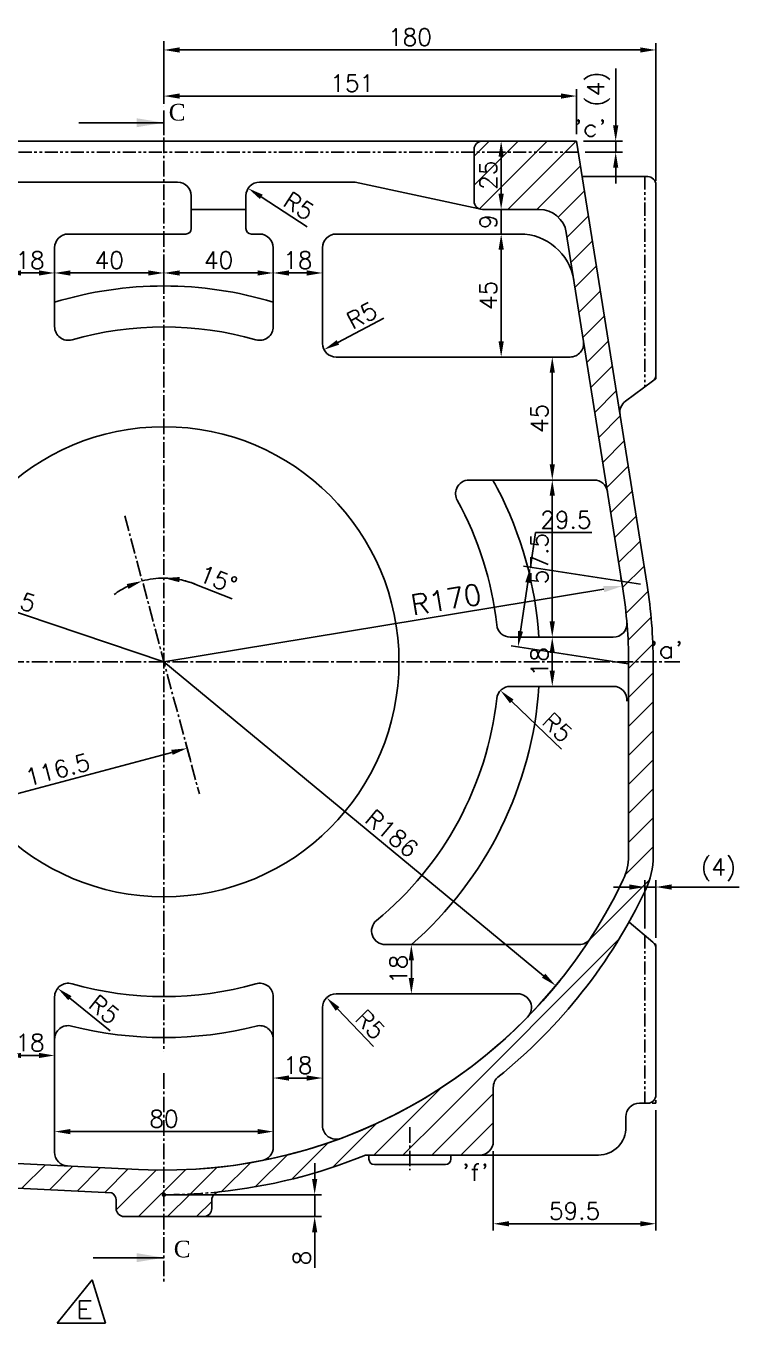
# Model space of a CAD drawing. Header units: millimetres. Extents: x -4466 to 20635, y -2270 to 9154.
# Drawn here: x 2341.3 to 2602.2, y 2054.3 to 2528.9 of the extents above; entities that cross this region are included whole.
import ezdxf

# ---------------------------------------------------------------- set-up
doc = ezdxf.new("R2010")
doc.units = ezdxf.units.MM
doc.header["$LTSCALE"] = 0.3
doc.header["$PDSIZE"] = -50
doc.linetypes.add('CENTER2', pattern=[28.575, 19.05, -3.175, 3.175, -3.175])
doc.linetypes.add('PHANTOM2', pattern=[31.75, 15.875, -3.175, 3.175, -3.175, 3.175, -3.175])
doc.layers.add('AM_5', color=3, linetype='Continuous', lineweight=25)
doc.layers.add('AM_8', color=1, linetype='Continuous', lineweight=25)
doc.layers.add('center', color=1, linetype='CENTER2')
doc.layers.add('CHAIN ...', color=8, linetype='PHANTOM2')
doc.styles.add('ROMANTIC', font='romantic.ttf')
doc.styles.add('rs', font='romans.shx')
doc.styles.get("Standard").update_dxf_attribs({"font": 'romans.shx'})
doc.dimstyles.new('ISO-25', dxfattribs={"dimscale": 2.5, "dimtxt": 2.5, "dimasz": 2.5, "dimexe": 0.7, "dimexo": 0.625, "dimtad": 1, "dimdec": 3, "dimlfac": -1, "dimzin": 9, "dimdsep": 46, "dimtxsty": 'Standard', "dimcen": 2.5, "dimclrd": 1, "dimclre": 1, "dimclrt": 7, "dimazin": 0, "dimtfac": 0.65, "dimtdec": 3, "dimtmove": 0, "dimatfit": 3, "dimfxl": 0.7, "dimtolj": 1, "dimarcsym": 0})
doc.dimstyles.new('sarab', dxfattribs={"dimscale": 3, "dimtxt": 2.5, "dimasz": 2.3, "dimexe": 1, "dimexo": 1, "dimtad": 1, "dimdec": 3, "dimdsep": 46, "dimtxsty": 'rs', "dimcen": 0, "dimclrd": 1, "dimclre": 1, "dimclrt": 7, "dimadec": 3, "dimazin": 2, "dimtfac": 1, "dimtdec": 3, "dimtmove": 0, "dimatfit": 3, "dimfxl": 1, "dimarcsym": 0})
doc.dimstyles.new('sarab$0', dxfattribs={"dimscale": 3, "dimtxt": 2.5, "dimasz": 2.3, "dimexe": 1, "dimexo": 1, "dimtad": 1, "dimdec": 3, "dimdsep": 46, "dimtxsty": 'rs', "dimcen": 0, "dimclrd": 1, "dimclre": 1, "dimclrt": 7, "dimadec": 3, "dimazin": 2, "dimtfac": 1, "dimtdec": 3, "dimtmove": 0, "dimatfit": 3, "dimfxl": 1, "dimarcsym": 0})
doc.dimstyles.new('sarab$4', dxfattribs={"dimscale": 3, "dimtxt": 2.5, "dimasz": 2.3, "dimexe": 1, "dimexo": 1, "dimtad": 1, "dimdec": 3, "dimdsep": 46, "dimtxsty": 'rs', "dimcen": 0, "dimclrd": 1, "dimclre": 1, "dimclrt": 7, "dimadec": 3, "dimazin": 2, "dimtfac": 1, "dimtdec": 3, "dimtmove": 0, "dimatfit": 2, "dimfxl": 1, "dimarcsym": 0})

# ---------------------------------------------------------------- blocks, each defined once
blk = doc.blocks.new('*D176')
at = {"color": 1, "lineweight": -2, "transparency": 16777216}
for p, q in [((2401.42, 2260.23), (2399.6, 2267.05)), ((2293.11, 2235.93), (2394.69, 2263.15)), ((2288.74, 2230.03), (2286.91, 2236.86))]:
    blk.add_line(p, q, dxfattribs=at)
at = {"color": 1, "transparency": 16777216}
for points in [[(2394.44, 2264.07), (2394.94, 2262.22), (2400.24, 2264.64)], [(2292.86, 2236.86), (2293.36, 2235), (2287.56, 2234.44)]]:
    blk.add_solid(points, dxfattribs=at)
at = {"layer": 'Defpoints', "color": 0, "transparency": 16777216}
for p in [(2400.24, 2264.64), (2402.07, 2257.81), (2289.39, 2227.62)]:
    blk.add_point(p, dxfattribs=at)
at = {"color": 7, "transparency": 16777216, "insert": (2352.87, 2256.79), "char_height": 6.25, "attachment_point": 5, "rotation": 15, "style": 'rs'}
blk.add_mtext('116.5', dxfattribs=at)
blk = doc.blocks.new('*D177')
at = {"color": 1, "lineweight": -2, "transparency": 16777216}
blk.add_line((2403.06, 2324.73), (2416.75, 2319.29), dxfattribs=at)
for start, end in [(90, 105), (68.3387, 90), (68.4356, 79.2178), (115.7822, 126.5644)]:
    blk.add_arc((2391.76, 2296.29), 30.6, start, end, dxfattribs=at)
at = {"color": 1, "transparency": 16777216}
for points in [[(2378.12, 2324.74), (2378.79, 2322.95), (2383.84, 2325.85)], [(2397.4, 2325.4), (2397.58, 2327.31), (2391.76, 2326.89)]]:
    blk.add_solid(points, dxfattribs=at)
at = {"layer": 'Defpoints', "color": 0, "transparency": 16777216}
for p in [(2391.76, 2506.78), (2377.45, 2349.72), (2386.45, 2326.43), (2391.76, 2326.78), (2404.72, 2247.95)]:
    blk.add_point(p, dxfattribs=at)
at = {"color": 7, "transparency": 16777216, "insert": (2411.63, 2326.37), "char_height": 6.25, "attachment_point": 5, "rotation": 338.3387, "style": 'rs'}
blk.add_mtext('15°', dxfattribs=at)
blk = doc.blocks.new('*D155')
at = {"color": 1, "lineweight": -2, "transparency": 16777216}
for p, q in [((2571.76, 2132.29), (2571.76, 2088.17)), ((2512.26, 2117.29), (2512.26, 2088.17)), ((2566.01, 2090.67), (2518.01, 2090.67))]:
    blk.add_line(p, q, dxfattribs=at)
at = {"color": 1, "transparency": 16777216}
for points in [[(2518.01, 2091.62), (2518.01, 2089.71), (2512.26, 2090.67)], [(2566.01, 2091.62), (2566.01, 2089.71), (2571.76, 2090.67)]]:
    blk.add_solid(points, dxfattribs=at)
at = {"layer": 'Defpoints', "color": 0, "transparency": 16777216}
for p in [(2571.76, 2134.79), (2512.26, 2119.79), (2512.26, 2090.67)]:
    blk.add_point(p, dxfattribs=at)
at = {"color": 7, "transparency": 16777216, "insert": (2542.01, 2095.35), "char_height": 6.25, "attachment_point": 5, "style": 'rs'}
blk.add_mtext('59.5', dxfattribs=at)
blk = doc.blocks.new('*D160')
at = {"color": 1, "lineweight": -2, "transparency": 16777216}
blk.add_line((2339.51, 2152.24), (2346.01, 2152.24), dxfattribs=at)
at = {"color": 1, "transparency": 16777216}
for points in [[(2339.51, 2153.2), (2339.51, 2151.29), (2333.76, 2152.24)], [(2346.01, 2153.2), (2346.01, 2151.29), (2351.76, 2152.24)]]:
    blk.add_solid(points, dxfattribs=at)
at = {"layer": 'Defpoints', "color": 0, "transparency": 16777216}
for p in [(2333.76, 2152.24), (2351.76, 2152.24), (2351.76, 2152.24)]:
    blk.add_point(p, dxfattribs=at)
at = {"color": 7, "transparency": 16777216, "insert": (2342.76, 2156.93), "char_height": 6.25, "attachment_point": 5, "style": 'rs'}
blk.add_mtext('18', dxfattribs=at)
blk = doc.blocks.new('*D182')
at = {"color": 1, "lineweight": -2, "transparency": 16777216}
for p, q in [((2431.76, 2121.21), (2431.76, 2126.89)), ((2357.51, 2124.39), (2426.01, 2124.39))]:
    blk.add_line(p, q, dxfattribs=at)
at = {"color": 1, "transparency": 16777216}
for points in [[(2357.51, 2125.35), (2357.51, 2123.43), (2351.76, 2124.39)], [(2426.01, 2125.35), (2426.01, 2123.43), (2431.76, 2124.39)]]:
    blk.add_solid(points, dxfattribs=at)
at = {"layer": 'Defpoints', "color": 0, "transparency": 16777216}
for p in [(2351.76, 2124.39), (2431.76, 2124.39), (2431.76, 2118.71)]:
    blk.add_point(p, dxfattribs=at)
at = {"color": 7, "transparency": 16777216, "insert": (2391.76, 2129.07), "char_height": 6.25, "attachment_point": 5, "style": 'rs'}
blk.add_mtext('80', dxfattribs=at)
blk = doc.blocks.new('*D161')
at = {"color": 1, "lineweight": -2, "transparency": 16777216}
for p, q in [((2449.76, 2146.72), (2449.76, 2141.49)), ((2437.51, 2143.99), (2444.01, 2143.99))]:
    blk.add_line(p, q, dxfattribs=at)
at = {"color": 1, "transparency": 16777216}
for points in [[(2437.51, 2144.94), (2437.51, 2143.03), (2431.76, 2143.99)], [(2444.01, 2144.94), (2444.01, 2143.03), (2449.76, 2143.99)]]:
    blk.add_solid(points, dxfattribs=at)
at = {"layer": 'Defpoints', "color": 0, "transparency": 16777216}
for p in [(2449.76, 2149.22), (2431.76, 2143.99), (2449.76, 2143.99)]:
    blk.add_point(p, dxfattribs=at)
at = {"color": 7, "transparency": 16777216, "insert": (2440.76, 2148.67), "char_height": 6.25, "attachment_point": 5, "style": 'rs'}
blk.add_mtext('18', dxfattribs=at)
blk = doc.blocks.new('*D162')
at = {"color": 1, "lineweight": -2, "transparency": 16777216}
blk.add_line((2482.28, 2187.04), (2482.28, 2180.54), dxfattribs=at)
at = {"color": 1, "transparency": 16777216}
for points in [[(2481.32, 2187.04), (2483.24, 2187.04), (2482.28, 2192.79)], [(2481.32, 2180.54), (2483.24, 2180.54), (2482.28, 2174.79)]]:
    blk.add_solid(points, dxfattribs=at)
at = {"layer": 'Defpoints', "color": 0, "transparency": 16777216}
for p in [(2482.28, 2192.79), (2482.28, 2174.79), (2482.28, 2174.79)]:
    blk.add_point(p, dxfattribs=at)
at = {"color": 7, "transparency": 16777216, "insert": (2477.59, 2183.79), "char_height": 6.25, "attachment_point": 5, "rotation": 90, "style": 'rs'}
blk.add_mtext('18', dxfattribs=at)
blk = doc.blocks.new('*D183')
at = {"color": 1, "lineweight": -2, "transparency": 16777216}
for p, q in [((2531.47, 2305.29), (2536.34, 2305.29)), ((2533.84, 2293.04), (2533.84, 2299.54)), ((2531.47, 2287.29), (2536.34, 2287.29))]:
    blk.add_line(p, q, dxfattribs=at)
at = {"color": 1, "transparency": 16777216}
for points in [[(2532.88, 2299.54), (2534.8, 2299.54), (2533.84, 2305.29)], [(2532.88, 2293.04), (2534.8, 2293.04), (2533.84, 2287.29)]]:
    blk.add_solid(points, dxfattribs=at)
at = {"layer": 'Defpoints', "color": 0, "transparency": 16777216}
for p in [(2528.97, 2305.29), (2533.84, 2305.29), (2528.97, 2287.29)]:
    blk.add_point(p, dxfattribs=at)
at = {"color": 7, "transparency": 16777216, "insert": (2529.16, 2296.29), "char_height": 6.25, "attachment_point": 5, "rotation": 90, "style": 'rs'}
blk.add_mtext('18', dxfattribs=at)
blk = doc.blocks.new('*D163')
at = {"color": 1, "lineweight": -2, "transparency": 16777216}
blk.add_line((2533.84, 2311.04), (2533.84, 2357.04), dxfattribs=at)
at = {"color": 1, "transparency": 16777216}
for points in [[(2532.88, 2357.04), (2534.8, 2357.04), (2533.84, 2362.79)], [(2532.88, 2311.04), (2534.8, 2311.04), (2533.84, 2305.29)]]:
    blk.add_solid(points, dxfattribs=at)
at = {"layer": 'Defpoints', "color": 0, "transparency": 16777216}
for p in [(2533.84, 2362.79), (2533.84, 2362.79), (2533.84, 2305.29)]:
    blk.add_point(p, dxfattribs=at)
at = {"color": 7, "transparency": 16777216, "insert": (2529.16, 2334.04), "char_height": 6.25, "attachment_point": 5, "rotation": 90, "style": 'rs'}
blk.add_mtext('57.5', dxfattribs=at)
blk = doc.blocks.new('*D164')
at = {"color": 1, "lineweight": -2, "transparency": 16777216}
blk.add_line((2533.84, 2368.54), (2533.84, 2402.04), dxfattribs=at)
at = {"color": 1, "transparency": 16777216}
for points in [[(2532.88, 2402.04), (2534.8, 2402.04), (2533.84, 2407.79)], [(2532.88, 2368.54), (2534.8, 2368.54), (2533.84, 2362.79)]]:
    blk.add_solid(points, dxfattribs=at)
at = {"layer": 'Defpoints', "color": 0, "transparency": 16777216}
for p in [(2533.84, 2407.79), (2533.84, 2407.79), (2533.84, 2362.79)]:
    blk.add_point(p, dxfattribs=at)
at = {"color": 7, "transparency": 16777216, "insert": (2529.16, 2385.29), "char_height": 6.25, "attachment_point": 5, "rotation": 90, "style": 'rs'}
blk.add_mtext('45', dxfattribs=at)
blk = doc.blocks.new('*D165')
at = {"color": 1, "lineweight": -2, "transparency": 16777216}
for p, q in [((2517.58, 2452.79), (2512.64, 2452.79)), ((2515.14, 2447.04), (2515.14, 2413.54))]:
    blk.add_line(p, q, dxfattribs=at)
at = {"color": 1, "transparency": 16777216}
for points in [[(2514.18, 2447.04), (2516.1, 2447.04), (2515.14, 2452.79)], [(2514.18, 2413.54), (2516.1, 2413.54), (2515.14, 2407.79)]]:
    blk.add_solid(points, dxfattribs=at)
at = {"layer": 'Defpoints', "color": 0, "transparency": 16777216}
for p in [(2520.08, 2452.79), (2515.14, 2407.79), (2515.14, 2407.79)]:
    blk.add_point(p, dxfattribs=at)
at = {"color": 7, "transparency": 16777216, "insert": (2510.45, 2430.29), "char_height": 6.25, "attachment_point": 5, "rotation": 90, "style": 'rs'}
blk.add_mtext('45', dxfattribs=at)
blk = doc.blocks.new('*D184')
at = {"color": 1, "lineweight": -2, "transparency": 16777216}
for p, q in [((2515.14, 2467.54), (2515.14, 2473.29)), ((2510.76, 2461.79), (2517.64, 2461.79)), ((2515.14, 2452.79), (2515.14, 2461.79)), ((2515.14, 2447.04), (2515.14, 2441.29))]:
    blk.add_line(p, q, dxfattribs=at)
at = {"color": 1, "transparency": 16777216}
for points in [[(2514.18, 2467.54), (2516.1, 2467.54), (2515.14, 2461.79)], [(2514.18, 2447.04), (2516.1, 2447.04), (2515.14, 2452.79)]]:
    blk.add_solid(points, dxfattribs=at)
at = {"layer": 'Defpoints', "color": 0, "transparency": 16777216}
for p in [(2508.26, 2461.79), (2515.14, 2461.79), (2515.14, 2452.79)]:
    blk.add_point(p, dxfattribs=at)
at = {"color": 7, "transparency": 16777216, "insert": (2510.45, 2457.29), "char_height": 6.25, "attachment_point": 5, "rotation": 90, "style": 'rs'}
blk.add_mtext('9', dxfattribs=at)
blk = doc.blocks.new('*D185')
at = {"color": 1, "lineweight": -2, "transparency": 16777216}
for p, q in [((2510.76, 2486.79), (2517.64, 2486.79)), ((2515.14, 2467.54), (2515.14, 2481.04)), ((2512.32, 2461.79), (2517.64, 2461.79))]:
    blk.add_line(p, q, dxfattribs=at)
at = {"color": 1, "transparency": 16777216}
for points in [[(2514.18, 2481.04), (2516.1, 2481.04), (2515.14, 2486.79)], [(2514.18, 2467.54), (2516.1, 2467.54), (2515.14, 2461.79)]]:
    blk.add_solid(points, dxfattribs=at)
at = {"layer": 'Defpoints', "color": 0, "transparency": 16777216}
for p in [(2508.26, 2486.79), (2515.14, 2486.79), (2509.82, 2461.79)]:
    blk.add_point(p, dxfattribs=at)
at = {"color": 7, "transparency": 16777216, "insert": (2510.45, 2474.29), "char_height": 6.25, "attachment_point": 5, "rotation": 90, "style": 'rs'}
blk.add_mtext('25', dxfattribs=at)
blk = doc.blocks.new('*D186')
at = {"color": 1, "lineweight": -2, "transparency": 16777216}
for p, q in [((2557.05, 2492.54), (2557.05, 2513.32)), ((2545.26, 2486.79), (2559.55, 2486.79)), ((2545.9, 2482.79), (2559.55, 2482.79)), ((2557.05, 2482.79), (2557.05, 2486.79)), ((2557.05, 2477.04), (2557.05, 2471.29))]:
    blk.add_line(p, q, dxfattribs=at)
at = {"color": 1, "transparency": 16777216}
for points in [[(2556.09, 2492.54), (2558, 2492.54), (2557.05, 2486.79)], [(2556.09, 2477.04), (2558, 2477.04), (2557.05, 2482.79)]]:
    blk.add_solid(points, dxfattribs=at)
at = {"layer": 'Defpoints', "color": 0, "transparency": 16777216}
for p in [(2542.76, 2486.79), (2543.4, 2482.79), (2557.05, 2482.79)]:
    blk.add_point(p, dxfattribs=at)
at = {"color": 7, "transparency": 16777216, "insert": (2550.72, 2505.81), "char_height": 6.25, "attachment_point": 5, "rotation": 90, "style": 'rs'}
blk.add_mtext('(4)', dxfattribs=at)
blk = doc.blocks.new('*D187')
at = {"color": 1, "lineweight": -2, "transparency": 16777216}
for p, q in [((2431.76, 2421.39), (2431.76, 2441.04)), ((2449.76, 2415.29), (2449.76, 2441.04)), ((2444.01, 2438.54), (2437.51, 2438.54))]:
    blk.add_line(p, q, dxfattribs=at)
at = {"color": 1, "transparency": 16777216}
for points in [[(2437.51, 2439.49), (2437.51, 2437.58), (2431.76, 2438.54)], [(2444.01, 2439.49), (2444.01, 2437.58), (2449.76, 2438.54)]]:
    blk.add_solid(points, dxfattribs=at)
at = {"layer": 'Defpoints', "color": 0, "transparency": 16777216}
for p in [(2431.76, 2438.54), (2431.76, 2418.89), (2449.76, 2412.79)]:
    blk.add_point(p, dxfattribs=at)
at = {"color": 7, "transparency": 16777216, "insert": (2440.76, 2443.22), "char_height": 6.25, "attachment_point": 5, "style": 'rs'}
blk.add_mtext('18', dxfattribs=at)
blk = doc.blocks.new('*D188')
at = {"color": 1, "lineweight": -2, "transparency": 16777216}
for p, q in [((2333.76, 2430.29), (2333.76, 2441.04)), ((2351.76, 2431.91), (2351.76, 2441.04)), ((2346.01, 2438.54), (2339.51, 2438.54))]:
    blk.add_line(p, q, dxfattribs=at)
at = {"color": 1, "transparency": 16777216}
for points in [[(2339.51, 2439.49), (2339.51, 2437.58), (2333.76, 2438.54)], [(2346.01, 2439.49), (2346.01, 2437.58), (2351.76, 2438.54)]]:
    blk.add_solid(points, dxfattribs=at)
at = {"layer": 'Defpoints', "color": 0, "transparency": 16777216}
for p in [(2333.76, 2438.54), (2333.76, 2427.79), (2351.76, 2429.41)]:
    blk.add_point(p, dxfattribs=at)
at = {"color": 7, "transparency": 16777216, "insert": (2342.76, 2443.22), "char_height": 6.25, "attachment_point": 5, "style": 'rs'}
blk.add_mtext('18', dxfattribs=at)
blk = doc.blocks.new('*D189')
at = {"color": 1, "lineweight": -2, "transparency": 16777216}
for p, q in [((2391.76, 2436.29), (2391.76, 2441.04)), ((2431.76, 2430.35), (2431.76, 2441.04)), ((2397.51, 2438.54), (2426.01, 2438.54))]:
    blk.add_line(p, q, dxfattribs=at)
at = {"color": 1, "transparency": 16777216}
for points in [[(2397.51, 2439.49), (2397.51, 2437.58), (2391.76, 2438.54)], [(2426.01, 2439.49), (2426.01, 2437.58), (2431.76, 2438.54)]]:
    blk.add_solid(points, dxfattribs=at)
at = {"layer": 'Defpoints', "color": 0, "transparency": 16777216}
for p in [(2431.76, 2438.54), (2391.76, 2433.79), (2431.76, 2427.85)]:
    blk.add_point(p, dxfattribs=at)
at = {"color": 7, "transparency": 16777216, "insert": (2411.76, 2443.22), "char_height": 6.25, "attachment_point": 5, "style": 'rs'}
blk.add_mtext('40', dxfattribs=at)
blk = doc.blocks.new('*D190')
at = {"color": 1, "lineweight": -2, "transparency": 16777216}
for p, q in [((2351.76, 2430.35), (2351.76, 2441.04)), ((2391.76, 2436.29), (2391.76, 2441.04)), ((2386.01, 2438.54), (2357.51, 2438.54))]:
    blk.add_line(p, q, dxfattribs=at)
at = {"color": 1, "transparency": 16777216}
for points in [[(2357.51, 2439.49), (2357.51, 2437.58), (2351.76, 2438.54)], [(2386.01, 2439.49), (2386.01, 2437.58), (2391.76, 2438.54)]]:
    blk.add_solid(points, dxfattribs=at)
at = {"layer": 'Defpoints', "color": 0, "transparency": 16777216}
for p in [(2351.76, 2438.54), (2391.76, 2433.79), (2351.76, 2427.85)]:
    blk.add_point(p, dxfattribs=at)
at = {"color": 7, "transparency": 16777216, "insert": (2371.76, 2443.22), "char_height": 6.25, "attachment_point": 5, "style": 'rs'}
blk.add_mtext('40', dxfattribs=at)
blk = doc.blocks.new('*D169')
at = {"color": 1, "lineweight": -2, "transparency": 16777216}
for p, q in [((2391.76, 2518.25), (2391.76, 2500.76)), ((2537.01, 2503.26), (2397.51, 2503.26)), ((2542.76, 2489.29), (2542.76, 2505.76))]:
    blk.add_line(p, q, dxfattribs=at)
at = {"color": 1, "transparency": 16777216}
for points in [[(2397.51, 2504.22), (2397.51, 2502.31), (2391.76, 2503.26)], [(2537.01, 2504.22), (2537.01, 2502.31), (2542.76, 2503.26)]]:
    blk.add_solid(points, dxfattribs=at)
at = {"layer": 'Defpoints', "color": 0, "transparency": 16777216}
for p in [(2391.76, 2520.75), (2391.76, 2503.26), (2542.76, 2486.79)]:
    blk.add_point(p, dxfattribs=at)
at = {"color": 7, "transparency": 16777216, "insert": (2460.65, 2507.95), "char_height": 6.25, "attachment_point": 5, "style": 'rs'}
blk.add_mtext('151', dxfattribs=at)
blk = doc.blocks.new('*D170')
at = {"color": 1, "lineweight": -2, "transparency": 16777216}
for p, q in [((2566.01, 2520.13), (2397.51, 2520.13)), ((2571.76, 2472.29), (2571.76, 2522.63)), ((2391.76, 2518.25), (2391.76, 2517.63))]:
    blk.add_line(p, q, dxfattribs=at)
at = {"color": 1, "transparency": 16777216}
for points in [[(2397.51, 2521.09), (2397.51, 2519.17), (2391.76, 2520.13)], [(2566.01, 2521.09), (2566.01, 2519.17), (2571.76, 2520.13)]]:
    blk.add_solid(points, dxfattribs=at)
at = {"layer": 'Defpoints', "color": 0, "transparency": 16777216}
for p in [(2391.76, 2520.75), (2391.76, 2520.13), (2571.76, 2469.79)]:
    blk.add_point(p, dxfattribs=at)
at = {"color": 7, "transparency": 16777216, "insert": (2481.76, 2524.82), "char_height": 6.25, "attachment_point": 5, "style": 'rs'}
blk.add_mtext('180', dxfattribs=at)
blk = doc.blocks.new('*D197')
at = {"color": 1, "lineweight": -2, "transparency": 16777216}
blk.add_line((2391.76, 2296.29), (2281.12, 2333.55), dxfattribs=at)
at = {"color": 1, "transparency": 16777216}
blk.add_solid([(2281.42, 2334.46), (2280.81, 2332.64), (2275.67, 2335.38)], dxfattribs=at)
at = {"layer": 'Defpoints', "color": 0, "transparency": 16777216}
for p in [(2275.67, 2335.38), (2391.76, 2296.29)]:
    blk.add_point(p, dxfattribs=at)
at = {"color": 7, "transparency": 16777216, "insert": (2330.5, 2321.87), "char_height": 6.25, "attachment_point": 5, "rotation": 341.3908, "style": 'rs'}
blk.add_mtext('R122.5', dxfattribs=at)
blk = doc.blocks.new('*D203')
at = {"color": 1, "lineweight": -2, "transparency": 16777216}
for p, q in [((2567.76, 2198.66), (2567.76, 2216.37)), ((2571.76, 2195.29), (2571.76, 2216.37)), ((2562.01, 2213.87), (2556.26, 2213.87)), ((2567.76, 2213.87), (2571.76, 2213.87)), ((2577.51, 2213.87), (2602.18, 2213.87))]:
    blk.add_line(p, q, dxfattribs=at)
at = {"color": 1, "transparency": 16777216}
for points in [[(2562.01, 2214.83), (2562.01, 2212.91), (2567.76, 2213.87)], [(2577.51, 2214.83), (2577.51, 2212.91), (2571.76, 2213.87)]]:
    blk.add_solid(points, dxfattribs=at)
at = {"layer": 'Defpoints', "color": 0, "transparency": 16777216}
for p in [(2567.76, 2213.87), (2567.76, 2196.16), (2571.76, 2192.79)]:
    blk.add_point(p, dxfattribs=at)
at = {"color": 7, "transparency": 16777216, "insert": (2594.67, 2220.19), "char_height": 6.25, "attachment_point": 5, "style": 'rs'}
blk.add_mtext('(4)', dxfattribs=at)
blk = doc.blocks.new('*D210')
at = {"color": 1, "lineweight": -2, "transparency": 16777216}
blk.add_line((2444.12, 2455.48), (2427.39, 2466.38), dxfattribs=at)
at = {"color": 1, "transparency": 16777216}
blk.add_solid([(2427.91, 2467.19), (2426.87, 2465.58), (2422.57, 2469.52)], dxfattribs=at)
at = {"layer": 'Defpoints', "color": 0, "transparency": 16777216}
for p in [(2422.57, 2469.52), (2426.76, 2466.79)]:
    blk.add_point(p, dxfattribs=at)
at = {"color": 7, "transparency": 16777216, "insert": (2441.13, 2463.02), "char_height": 6.25, "attachment_point": 5, "rotation": 326.9167, "style": 'rs'}
blk.add_mtext('R5', dxfattribs=at)
blk = doc.blocks.new('*D211')
at = {"color": 1, "lineweight": -2, "transparency": 16777216}
blk.add_line((2472.25, 2421.95), (2455.43, 2413.14), dxfattribs=at)
at = {"color": 1, "transparency": 16777216}
blk.add_solid([(2454.98, 2413.99), (2455.87, 2412.29), (2450.33, 2410.47)], dxfattribs=at)
at = {"layer": 'Defpoints', "color": 0, "transparency": 16777216}
for p in [(2454.76, 2412.79), (2450.33, 2410.47)]:
    blk.add_point(p, dxfattribs=at)
at = {"color": 7, "transparency": 16777216, "insert": (2464.21, 2423.03), "char_height": 6.25, "attachment_point": 5, "rotation": 27.6311, "style": 'rs'}
blk.add_mtext('R5', dxfattribs=at)
blk = doc.blocks.new('*D212')
at = {"color": 1, "lineweight": -2, "transparency": 16777216}
blk.add_line((2537.24, 2264.31), (2519.03, 2281.77), dxfattribs=at)
at = {"color": 1, "transparency": 16777216}
blk.add_solid([(2519.69, 2282.46), (2518.37, 2281.08), (2514.88, 2285.75)], dxfattribs=at)
at = {"layer": 'Defpoints', "color": 0, "transparency": 16777216}
for p in [(2514.88, 2285.75), (2518.49, 2282.29)]:
    blk.add_point(p, dxfattribs=at)
at = {"color": 7, "transparency": 16777216, "insert": (2535.71, 2272.27), "char_height": 6.25, "attachment_point": 5, "rotation": 316.1912, "style": 'rs'}
blk.add_mtext('R5', dxfattribs=at)
blk = doc.blocks.new('*D213')
at = {"color": 1, "lineweight": -2, "transparency": 16777216}
blk.add_line((2468.45, 2155.56), (2455.28, 2169.25), dxfattribs=at)
at = {"color": 1, "transparency": 16777216}
blk.add_solid([(2455.97, 2169.92), (2454.59, 2168.59), (2451.3, 2173.4)], dxfattribs=at)
at = {"layer": 'Defpoints', "color": 0, "transparency": 16777216}
for p in [(2451.3, 2173.4), (2454.76, 2169.79)]:
    blk.add_point(p, dxfattribs=at)
at = {"color": 7, "transparency": 16777216, "insert": (2467.23, 2163.58), "char_height": 6.25, "attachment_point": 5, "rotation": 313.8755, "style": 'rs'}
blk.add_mtext('R5', dxfattribs=at)
blk = doc.blocks.new('*D214')
at = {"color": 1, "lineweight": -2, "transparency": 16777216}
blk.add_line((2372.08, 2161.23), (2357.34, 2173.22), dxfattribs=at)
at = {"color": 1, "transparency": 16777216}
blk.add_solid([(2357.95, 2173.96), (2356.74, 2172.47), (2352.88, 2176.84)], dxfattribs=at)
at = {"layer": 'Defpoints', "color": 0, "transparency": 16777216}
for p in [(2352.88, 2176.84), (2356.76, 2173.69)]:
    blk.add_point(p, dxfattribs=at)
at = {"color": 7, "transparency": 16777216, "insert": (2369.9, 2169.05), "char_height": 6.25, "attachment_point": 5, "rotation": 320.8833, "style": 'rs'}
blk.add_mtext('R5', dxfattribs=at)
blk = doc.blocks.new('*D221')
at = {"color": 1, "lineweight": -2, "transparency": 16777216}
for p, q in [((2525.82, 2330.93), (2527.76, 2343.53)), ((2527.76, 2343.53), (2548.37, 2343.53)), ((2566.08, 2324.74), (2523.35, 2331.31)), ((2522.21, 2307.46), (2524.94, 2325.25)), ((2561.59, 2295.58), (2518.86, 2302.15))]:
    blk.add_line(p, q, dxfattribs=at)
at = {"color": 1, "transparency": 16777216}
for points in [[(2524, 2325.39), (2525.89, 2325.1), (2525.82, 2330.93)], [(2521.26, 2307.6), (2523.15, 2307.31), (2521.33, 2301.77)]]:
    blk.add_solid(points, dxfattribs=at)
at = {"layer": 'Defpoints', "color": 0, "transparency": 16777216}
for p in [(2568.55, 2324.36), (2521.33, 2301.77), (2564.06, 2295.2)]:
    blk.add_point(p, dxfattribs=at)
at = {"color": 7, "transparency": 16777216, "insert": (2538.84, 2348.22), "char_height": 6.25, "attachment_point": 5, "style": 'rs'}
blk.add_mtext('29.5', dxfattribs=at)
blk = doc.blocks.new('_DatumFilled')
at = {"color": 0, "linetype": 'ByBlock'}
blk.add_solid([(0, 0.577), (-1, 0), (0, -0.577)], dxfattribs=at)
blk = doc.blocks.new('*D224')
at = {"layer": 'AM_5', "color": 1, "lineweight": -2, "transparency": 16777216}
blk.add_line((2391.76, 2296.29), (2552.68, 2322.86), dxfattribs=at)
blk.add_arc((2391.76, 2296.29), 170, 9.0203, 10.387, dxfattribs=at)
at = {"layer": 'AM_5', "color": 1, "transparency": 16777216}
blk.add_solid([(2552.5, 2324), (2552.87, 2321.73), (2559.49, 2323.99)], dxfattribs=at)
at = {"layer": 'Defpoints', "color": 0, "transparency": 16777216}
for p in [(2559.49, 2323.99), (2391.76, 2296.29)]:
    blk.add_point(p, dxfattribs=at)
at = {"layer": 'AM_5', "color": 7, "transparency": 16777216, "insert": (2494.98, 2319.04), "char_height": 7.5, "attachment_point": 5, "rotation": 9.3759, "style": 'rs'}
blk.add_mtext('R170', dxfattribs=at)
blk = doc.blocks.new('*D173')
at = {"color": 1, "lineweight": -2, "transparency": 16777216}
for p, q in [((2446.91, 2107.04), (2446.91, 2112.79)), ((2394.26, 2101.29), (2449.41, 2101.29)), ((2446.91, 2101.29), (2446.91, 2093.29)), ((2379.76, 2093.29), (2449.41, 2093.29)), ((2446.91, 2087.54), (2446.91, 2074.5))]:
    blk.add_line(p, q, dxfattribs=at)
at = {"color": 1, "transparency": 16777216}
for points in [[(2445.95, 2107.04), (2447.87, 2107.04), (2446.91, 2101.29)], [(2445.95, 2087.54), (2447.87, 2087.54), (2446.91, 2093.29)]]:
    blk.add_solid(points, dxfattribs=at)
at = {"layer": 'Defpoints', "color": 0, "transparency": 16777216}
for p in [(2391.76, 2101.29), (2377.26, 2093.29), (2446.91, 2093.29)]:
    blk.add_point(p, dxfattribs=at)
at = {"color": 7, "transparency": 16777216, "insert": (2442.22, 2078.15), "char_height": 6.25, "attachment_point": 5, "rotation": 90, "style": 'rs'}
blk.add_mtext('8', dxfattribs=at)
blk = doc.blocks.new('*D175')
at = {"color": 1, "lineweight": -2, "transparency": 16777216}
blk.add_line((2391.76, 2296.29), (2530.68, 2181.44), dxfattribs=at)
blk.add_arc((2391.76, 2296.29), 186, 273.6285, 321.1869, dxfattribs=at)
at = {"color": 1, "transparency": 16777216}
blk.add_solid([(2531.29, 2182.18), (2530.07, 2180.7), (2535.11, 2177.77)], dxfattribs=at)
at = {"layer": 'Defpoints', "color": 0, "transparency": 16777216}
for p in [(2391.76, 2296.29), (2535.11, 2177.77)]:
    blk.add_point(p, dxfattribs=at)
at = {"color": 7, "transparency": 16777216, "insert": (2475.16, 2233.42), "char_height": 6.25, "attachment_point": 5, "rotation": 320.4168, "style": 'rs'}
blk.add_mtext('R186', dxfattribs=at)

msp = doc.modelspace()

# ---------------------------------------------------------------- hatches: boundary and pattern name
at = {"layer": 'AM_8'}
h = msp.add_hatch(dxfattribs=at)
h.set_pattern_fill('_U', color=256, scale=7.5, angle=45, style=0, pattern_type=0)
h.set_pattern_definition([(45, (-5357.506, 2393.116), (-5.303301, 5.303301), [])])
h.paths.add_polyline_path([(2514.09203, 2144.43667, 0.224745976), (2512.26122, 2140.56935), (2512.26122, 2120.79244, -0.414213562), (2507.26122, 2115.79244), (2481.76123, 2115.79244), (2481.76123, 2123.304, 0.04964092)], flags=17)
h.paths.add_polyline_path([(2481.76123, 2123.304), (2481.76123, 2115.79244), (2465.54978, 2115.79244, 0.02291862)], flags=17)
h.paths.add_polyline_path([(2391.76122, 2101.29244, 0.02572973), (2411.7906, 2102.32382, 0.36879275), (2409.26122, 2099.36097), (2409.26122, 2096.29244, -0.414213562), (2406.26122, 2093.29244), (2391.76122, 2093.29244)])
h.paths.add_polyline_path([(2374.26122, 2099.36745, 0.274503165), (2372.69734, 2102.00138), (2382.03702, 2101.53505, 0.012472743), (2391.76122, 2101.29244), (2391.76122, 2093.29244), (2377.26122, 2093.29244, -0.414213562), (2374.26122, 2096.29244)])
h.paths.add_polyline_path([(2508.26122, 2486.79244), (2542.76123, 2486.79244), (2543.39622, 2482.79244), (2505.26122, 2482.79244), (2505.26122, 2483.79244, -0.414213562)])
h.paths.add_polyline_path([(2559.83352, 2216.61995, 0.111119581), (2561.76123, 2225.18688), (2561.76123, 2296.29244), (2570.76122, 2296.29244), (2570.76122, 2225.18688, -0.111119589), (2567.96604, 2212.76482, -0.28975725), (2391.76122, 2101.29244), (2391.76122, 2110.29244, 0.289757259)])
h.paths.add_polyline_path([(2559.65881, 2322.9458), (2538.95581, 2453.36029, 0.368818829), (2529.07948, 2461.79244), (2508.26122, 2461.79244), (2507.02794, 2462.05767, -0.294915169), (2505.26122, 2464.79244), (2505.26122, 2482.79244), (2543.39622, 2482.79244), (2568.54751, 2324.35686, -0.039378838), (2570.76123, 2296.29244), (2561.76123, 2296.29244, 0.039378838)])
h.paths.add_polyline_path([(1977.76122, 2486.79244), (2009.76122, 2486.79244, -0.414213562), (2012.76122, 2483.79244), (2012.76122, 2482.79244), (1977.51378, 2482.79244)])
h.paths.add_polyline_path([(1962.76122, 2230.73623), (1962.76122, 2240.54244, -0.015446733), (1962.99399, 2248.07505), (1963.08476, 2249.54244), (1971.76122, 2249.54244), (1971.76122, 2191.94376, -0.08215488)])
h.paths.add_polyline_path([(1965.97675, 2296.29244), (1974.99396, 2296.29244), (1973.32429, 2269.30171, 0.019799544), (1971.76122, 2251.23994), (1971.76122, 2249.54244), (1963.08476, 2249.54244)])
h.paths.add_polyline_path([(1977.51378, 2482.79244), (2012.76122, 2482.79244), (2012.76122, 2464.79244, -0.414213562), (2009.76122, 2461.79244), (1989.93216, 2461.79244, 0.396231641), (1984.9417, 2457.10116), (1974.99396, 2296.29244), (1965.97675, 2296.29244)])
h.paths.add_polyline_path([(2084.51123, 2125.40168), (2208.51123, 2119.21038), (2208.51123, 2110.19917), (2084.51123, 2116.39046)])
h.paths.add_polyline_path([(2032.94427, 2127.97641), (2084.51123, 2125.40168), (2084.51123, 2116.39046), (2078.42737, 2116.69423, -0.096929878)])
h.paths.add_polyline_path([(1986.51453, 2121.28342, -0.399675938), (1962.76122, 2146.25232), (1962.76122, 2230.73623, 0.08215488), (1971.76122, 2191.94376), (1971.76122, 2146.25232, 0.399675938), (1986.96334, 2130.27222), (2032.94427, 2127.97641, 0.096929878), (2078.42737, 2116.69423)])
edge = h.paths.add_edge_path()
edge.add_line((2208.51123, 2110.19917), (2382.03702, 2101.53505))
edge.add_arc((2391.76123, 2296.29244), 195, 267.1416054, 269.9999993)
edge.add_line((2391.76122, 2101.29244), (2391.76122, 2110.29244))
edge.add_arc((2391.76123, 2296.29244), 186, 267.1416054, 269.9999993, ccw=False)
edge.add_line((2382.48583, 2110.52386), (2208.51123, 2119.21038))
edge.add_line((2208.51123, 2119.21038), (2208.51123, 2110.19917))
h.paths.add_polyline_path([(2515.13672, 2467.67042), (2515.13672, 2480.91447), (2524.51172, 2480.91447), (2524.51172, 2467.67042)], flags=24)

# ---------------------------------------------------------------- linework, layer by layer
at = {"color": 60}
msp.add_line((2391.76122, 2488.99674), (2391.76122, 2498.01364), dxfattribs=at)
for p, q in [((2542.76122, 2486.79244), (1977.76122, 2486.79244)), ((2505.26122, 2483.79244), (2505.26122, 2464.79244)), ((2542.76123, 2486.79244), (2568.54751, 2324.35686)), ((2568.76122, 2473.79244), (2544.82495, 2473.79244)), ((2396.76122, 2471.79244), (2326.76122, 2471.79244)), ((2461.76122, 2471.79244), (2426.76122, 2471.79244)), ((2508.26122, 2461.79244), (2461.76122, 2471.79244)), ((2571.76122, 2470.79244), (2571.76122, 2401.3108)), ((2401.76122, 2466.79244), (2401.76122, 2454.79244)), ((2421.76122, 2466.79244), (2421.76122, 2454.79244)), ((2421.76122, 2461.79244), (2401.76122, 2461.79244)), ((2508.26122, 2461.79244), (2529.07948, 2461.79244)), ((2399.76122, 2452.79244), (2356.76122, 2452.79244)), ((2426.76122, 2452.79244), (2423.76122, 2452.79244)), ((2521.97047, 2452.79244), (2454.76122, 2452.79244)), ((2538.95581, 2453.36029), (2559.65881, 2322.9458)), ((2351.76122, 2447.79244), (2351.76122, 2418.89444)), ((2431.76122, 2447.79244), (2431.76122, 2418.89444)), ((2449.76122, 2447.79244), (2449.76122, 2412.79244)), ((2486.86249, 2407.79244), (2454.76122, 2407.79244)), ((2540.33325, 2407.79244), (2486.86249, 2407.79244)), ((2570.53769, 2398.89334), (2560.61409, 2391.60101)), ((2571.76122, 2399.79244), (2571.18618, 2399.36987)), ((2571.76122, 2400.373), (2571.76122, 2399.79244)), ((2549.06438, 2362.79244), (2503.44829, 2362.79244)), ((2556.16622, 2305.29244), (2518.49027, 2305.29244)), ((2561.76123, 2296.29244), (2561.76123, 2225.18688)), ((2570.76122, 2296.32138), (2570.76122, 2225.18688)), ((2556.16622, 2287.29244), (2518.49027, 2287.29244)), ((2570.69487, 2193.69141), (2561.93451, 2201.07661)), ((2543.61231, 2192.79244), (2472.718, 2192.79244)), ((2571.76122, 2192.79244), (2571.36414, 2193.1272)), ((2571.76122, 2192.79244), (2571.76122, 2192.1925)), ((2571.76122, 2191.39772), (2571.76122, 2137.79244)), ((2571.76122, 2191.39772), (2571.76122, 2137.79244)), ((2351.76122, 2173.69044), (2351.76122, 2116.81451)), ((2431.76122, 2173.69044), (2431.76122, 2118.70866)), ((2521.21682, 2174.79244), (2454.76122, 2174.79244)), ((2449.76122, 2169.79244), (2449.76122, 2126.61038)), ((2512.26122, 2140.56935), (2512.26122, 2120.79244)), ((2571.76122, 2135.93117), (2571.76122, 2134.79244)), ((2568.76253, 2134.79244), (2565.76122, 2134.79244)), ((2568.76253, 2134.79244), (2565.76122, 2134.79244)), ((2568.76253, 2134.79244), (2565.76122, 2134.79244)), ((2568.76253, 2134.79244), (2565.76122, 2134.79244)), ((2571.76122, 2134.79244), (2570.33776, 2134.79244)), ((2571.76122, 2134.79244), (2570.48644, 2134.79244)), ((2382.48583, 2110.52386), (1986.96334, 2130.27222)), ((2560.75567, 2126.12578), (2560.76122, 2129.79244)), ((2372.69734, 2102.00138), (1986.51453, 2121.28342)), ((2465.54978, 2115.79244), (2550.76362, 2115.79244)), ((2466.76123, 2115.79244), (2466.76123, 2114.79244)), ((2466.76123, 2115.79244), (2466.76123, 2114.29244)), ((2494.76123, 2112.29244), (2468.76123, 2112.29244)), ((2496.76123, 2115.79244), (2496.76123, 2114.79244)), ((2496.76123, 2115.79244), (2496.76123, 2114.29244)), ((2374.26122, 2099.36745), (2374.26122, 2096.29244)), ((2409.26122, 2099.36097), (2409.26122, 2096.29244)), ((2377.26122, 2093.29244), (2406.26122, 2093.29244)), ((2352.75483, 2054.34108), (2365.44692, 2070.18885)), ((2365.44692, 2070.18885), (2370.43306, 2054.34108)), ((2370.43306, 2054.34108), (2352.75483, 2054.34108))]:
    msp.add_line(p, q)
for centre, radius in [((2391.76123, 2296.29244), 86), ((2391.76123, 2101.29244), 0.5256)]:
    msp.add_circle(centre, radius)
for centre, radius, start, end in [((2508.26122, 2483.79244), 3, 90, 180), ((2568.76122, 2470.79244), 3, 0, 90), ((2396.76122, 2466.79244), 5, 0, 90), ((2426.76122, 2466.79244), 5, 90, 180), ((2508.26122, 2464.79244), 3, 180, 270), ((2529.07948, 2451.79244), 10, 9.0203041, 90), ((2399.76122, 2454.79244), 2, 270, 0), ((2423.76122, 2454.79244), 2, 180, 270), ((2356.76122, 2447.79244), 5, 90, 180), ((2426.76122, 2447.79244), 5, 0, 90), ((2454.76122, 2447.79244), 5, 90, 180), ((2521.97047, 2432.79244), 20, 9.0203041, 90), ((2391.76122, 2296.29244), 137.5, 73.0876102, 106.9123898), ((2356.76122, 2418.89444), 5, 180, 285.9328038), ((2391.76122, 2296.29244), 122.5, 74.0671962, 105.9328038), ((2426.76122, 2418.89444), 5, 254.0671962, 0), ((2454.76122, 2412.79244), 5, 180, 270), ((2540.33325, 2412.79244), 5, 270, 9.0203041), ((2568.76122, 2401.3108), 3, 306.3101832, 0), ((2563.57487, 2387.57189), 5, 126.3101832, 189.0203041), ((2503.44829, 2357.79244), 5, 156.4218215, 208.8391894), ((2503.44829, 2357.79244), 5, 90, 156.4218215), ((2391.76122, 2296.29244), 137.5, 27.5044938, 28.9231692), ((2391.76122, 2296.29244), 137.5, 3.7529523, 27.5044938), ((2549.06438, 2357.79244), 5, 9.0203041, 90), ((2391.76122, 2296.29244), 122.5, 6.3040126, 28.8391894), ((2391.76123, 2296.29244), 170, 0, 9.0203041), ((2391.76123, 2296.29244), 179, 359.9907388, 9.0203041), ((2518.49027, 2310.29244), 5, 186.3040126, 270), ((2556.16622, 2310.29244), 5, 270, 4.8673122), ((2391.76122, 2296.29244), 122.5, 309.4166563, 353.6959874), ((2391.76122, 2296.29244), 137.5, 311.1728218, 356.2470477), ((2518.49027, 2282.29244), 5, 90, 173.6959874), ((2556.16622, 2282.29244), 5, 355.1326878, 90), ((2541.76123, 2225.18688), 20, 334.6373156, 0), ((2541.76122, 2225.18688), 29, 334.6373137, 0), ((2391.76123, 2296.29244), 186, 267.1416054, 334.6373156), ((2391.76123, 2296.29244), 195, 308.798412, 334.6373137), ((2472.718, 2197.79244), 5, 129.4166563, 270), ((2543.61231, 2197.79244), 5, 270, 327.030065), ((2568.76122, 2191.39772), 3, 0, 49.8682504), ((2356.76122, 2173.69044), 5, 74.0671962, 180), ((2391.76122, 2296.29244), 122.5, 254.0671962, 285.9328038), ((2426.76122, 2173.69044), 5, 0, 105.9328038), ((2454.76122, 2169.79244), 5, 90, 180), ((2521.21682, 2169.79244), 5, 315.6615821, 90), ((2356.76122, 2158.15754), 5, 75.7818758, 180), ((2391.76122, 2296.29244), 137.5, 255.7818758, 284.2181242), ((2368.40057, 2155.72029), 5, 80.5646613, 80.5646613), ((2426.76122, 2158.15754), 5, 0, 104.2181242), ((2517.26122, 2140.56935), 5, 129.3338817, 180), ((2568.76122, 2137.79244), 3, 270, 0), ((2565.76122, 2129.79244), 5, 90, 180), ((2454.76122, 2126.61038), 5, 180, 290.369086), ((2550.76123, 2125.79244), 10, 270, 1.9102238), ((2356.76122, 2116.81451), 5, 180, 267.1416054), ((2426.76122, 2118.70866), 5, 281.1495282, 0), ((2507.26122, 2120.79244), 5, 270, 0), ((2391.76123, 2296.29244), 195, 275.8955182, 292.2347864), ((2468.76123, 2114.29244), 2, 180, 270), ((2494.76123, 2114.29244), 2, 270, 0), ((2371.26122, 2099.36745), 3, 0, 61.3991311), ((2412.26122, 2099.36097), 3, 92.860276, 180), ((2377.26122, 2096.29244), 3, 180, 270), ((2406.26122, 2096.29244), 3, 270, 0)]:
    msp.add_arc(centre, radius, start, end)
at = {"layer": 'center'}
for p, q in [((2391.76122, 2523.31283), (2391.76122, 2499.49556)), ((2391.76122, 2488.10591), (2391.76122, 2153.76398)), ((2377.44572, 2349.71863), (2404.71511, 2247.94787)), ((2580.57399, 2296.29244), (1976.11896, 2296.29244)), ((2391.76122, 2145.7358), (2391.76122, 2069.0476)), ((2481.76123, 2125.98453), (2481.76123, 2110.28208))]:
    msp.add_line(p, q, dxfattribs=at)
msp.add_arc((2391.76123, 2296.29244), 195, 269.9999993, 275.76047, dxfattribs=at)
at = {"layer": 'CHAIN ...'}
for p, q in [((2543.39622, 2482.79244), (2272.60684, 2482.79244)), ((2567.76122, 2473.79244), (2567.76122, 2396.85306)), ((2567.76122, 2196.16455), (2567.76122, 2134.79244))]:
    msp.add_line(p, q, dxfattribs=at)

# ---------------------------------------------------------------- texts
at = {"style": 'ROMANTIC'}
for p in [(2393.51964, 2494.29889), (2395.36019, 2078.37854)]:
    msp.add_text('C', height=6.1, dxfattribs=at).set_placement(p)
at = {"width": 1.2}
for s, height, p in [("'c'", 6.1, (2541.82084, 2488.51852)), ("'a'", 6.1, (2569.515, 2297.66209)), ("'f'", 6.1, (2500.68449, 2106.43684)), ('E', 6.5, (2359.49603, 2056.02857))]:
    msp.add_text(s, height=height, dxfattribs=at).set_placement(p)

# ---------------------------------------------------------------- dimensions: what is measured, and where the dimension line sits
for base, p1, p2, angle, override, picture, middle, dimtype in [((2391.76122, 2520.13202), (2571.76122, 2469.79244), (2391.76122, 2520.74715), 180, {"dimscale": 2.5, "dimdec": 2, "dimadec": 2, "dimtdec": 2, "dimatfit": 0}, '*D170', (2481.76122, 2520.13202), 160), ((2391.76122, 2503.26385), (2542.76122, 2486.79244), (2391.76122, 2520.74715), 180, {"dimscale": 2.5, "dimdec": 2, "dimadec": 2, "dimtdec": 2, "dimatfit": 0}, '*D169', (2460.6484, 2503.26385), 160), ((2515.13672, 2461.79244), (2515.13672, 2452.79244), (2508.26122, 2461.79244), 90, {"dimscale": 2.5, "dimdec": 2, "dimadec": 2, "dimtdec": 2, "dimatfit": 0}, '*D184', (2515.13672, 2457.29244), 160), ((2521.33347, 2301.77189), (2568.54751, 2324.35686), (2564.06336, 2295.20024), 261.2566868, {"dimscale": 2.5, "dimtoh": 1, "dimdec": 2, "dimcen": 2.5, "dimadec": 1, "dimtdec": 2, "dimldrblk": 'DatumFilled'}, '*D221', (2538.84244, 2343.53302), 161), ((2512.26122, 2090.66541), (2571.76122, 2134.79244), (2512.26122, 2119.79244), 180, {"dimscale": 2.5, "dimdec": 2, "dimadec": 2, "dimtdec": 2, "dimatfit": 0}, '*D155', (2542.01122, 2090.66541), 160)]:
    dim = msp.add_linear_dim(base=base, p1=p1, p2=p2, angle=angle, dimstyle='sarab', override=override)
    dim.commit()
    dim.dimension.update_dxf_attribs({"geometry": picture, "text_midpoint": middle, "dimtype": dimtype})
for base, p1, p2, angle, text, picture, middle, dimtype in [((2557.04576, 2482.79244), (2542.76122, 2486.79244), (2543.39622, 2482.79244), 90, '(<>)', '*D186', (2557.04576, 2505.80732), 160), ((2400.24362, 2264.6357), (2289.3856, 2227.61899), (2402.07172, 2257.81314), 15, '116.5', '*D176', (2354.08283, 2252.26696), 161), ((2567.76122, 2213.86772), (2571.76122, 2192.79244), (2567.76122, 2196.16455), 180, '(<>)', '*D203', (2594.66837, 2213.86772), 160)]:
    dim = msp.add_linear_dim(base=base, p1=p1, p2=p2, angle=angle, text=text, dimstyle='sarab', override={"dimscale": 2.5, "dimdec": 2, "dimadec": 2, "dimtdec": 2, "dimatfit": 0})
    dim.commit()
    dim.dimension.update_dxf_attribs({"geometry": picture, "text_midpoint": middle, "dimtype": dimtype})
dim = msp.add_angular_dim_2l(base=(2386.44755, 2326.4278), line1=((2377.44572, 2349.71863), (2404.71511, 2247.94787)), line2=((2391.76122, 2326.77624), (2391.76122, 2506.77811)), dimstyle='sarab', override={"dimscale": 2.5, "dimdec": 2, "dimadec": 2, "dimtdec": 2, "dimatfit": 0})
dim.commit()
dim.dimension.update_dxf_attribs({"geometry": '*D177', "text_midpoint": (2411.63251, 2326.36927)})
for base, p1, p2, angle, dimstyle, picture, middle in [((2515.13672, 2486.79244), (2509.82372, 2461.79244), (2508.26122, 2486.79244), 90, 'sarab', '*D185', (2510.44922, 2474.29244)), ((2515.13672, 2407.79244), (2520.07901, 2452.79244), (2515.13672, 2407.79244), 90, 'sarab', '*D165', (2510.44922, 2430.29244)), ((2333.76122, 2438.53566), (2351.76122, 2429.40816), (2333.76122, 2427.79244), 180, 'sarab', '*D188', (2342.76122, 2443.22316)), ((2351.76122, 2438.53566), (2391.76122, 2433.79244), (2351.76122, 2427.84566), 180, 'sarab', '*D190', (2371.76122, 2443.22316)), ((2431.76122, 2438.53566), (2391.76122, 2433.79244), (2431.76122, 2427.84566), 180, 'sarab', '*D189', (2411.76122, 2443.22316)), ((2431.76122, 2438.53566), (2449.76122, 2412.79244), (2431.76122, 2418.89444), 180, 'sarab', '*D187', (2440.76122, 2443.22316)), ((2533.84271, 2407.79244), (2533.84271, 2362.79244), (2533.84271, 2407.79244), 90, 'sarab', '*D164', (2529.15521, 2385.29244)), ((2533.84271, 2362.79244), (2533.84271, 2305.29244), (2533.84271, 2362.79244), 90, 'sarab', '*D163', (2529.15521, 2334.04244)), ((2533.84271, 2305.29244), (2528.96636, 2287.29244), (2528.96636, 2305.29244), 90, 'sarab', '*D183', (2529.15521, 2296.29244)), ((2482.28194, 2174.79244), (2482.28194, 2192.79244), (2482.28194, 2174.79244), 90, 'sarab', '*D162', (2477.59444, 2183.79244)), ((2351.76122, 2152.24341), (2333.76122, 2152.24341), (2351.76122, 2152.24341), 180, 'sarab', '*D160', (2342.76122, 2156.93091)), ((2449.76122, 2143.98594), (2431.76122, 2143.98594), (2449.76122, 2149.21762), 180, 'sarab', '*D161', (2440.76122, 2148.67344)), ((2431.76122, 2124.3874), (2351.76122, 2124.3874), (2431.76122, 2118.70866), 180, 'sarab', '*D182', (2391.76122, 2129.0749)), ((2446.9087, 2093.29244), (2391.76123, 2101.29244), (2377.26122, 2093.29244), 90, 'sarab$0', '*D173', (2442.2212, 2078.14661))]:
    dim = msp.add_linear_dim(base=base, p1=p1, p2=p2, angle=angle, dimstyle=dimstyle, override={"dimscale": 2.5, "dimdec": 2, "dimadec": 2, "dimtdec": 2, "dimatfit": 0})
    dim.commit()
    dim.dimension.update_dxf_attribs({"geometry": picture, "text_midpoint": middle})
for center, mpoint, dimstyle, override, picture, middle in [((2426.76122, 2466.79244), (2422.57184, 2469.52173), 'sarab', {"dimscale": 2.5, "dimdec": 2, "dimadec": 2, "dimtdec": 2, "dimtmove": 1, "dimatfit": 0}, '*D210', (2438.57298, 2459.09735)), ((2454.76122, 2412.79244), (2450.33147, 2410.47355), 'sarab', {"dimscale": 2.5, "dimdec": 2, "dimadec": 2, "dimtdec": 2, "dimtmove": 1, "dimatfit": 0}, '*D211', (2466.3867, 2418.87814)), ((2391.76122, 2296.29244), (2275.66589, 2335.38367), 'sarab', {"dimscale": 2.5, "dimdec": 2, "dimadec": 2, "dimtdec": 2, "dimatfit": 0}, '*D197', (2328.9998, 2317.42526)), ((2391.76123, 2296.29244), (2535.11151, 2177.77368), 'sarab$4', {"dimscale": 2.5, "dimdec": 2, "dimadec": 2, "dimtdec": 2, "dimatfit": 0}, '*D175', (2472.17653, 2229.8069)), ((2518.49027, 2282.29244), (2514.882, 2285.75371), 'sarab', {"dimscale": 2.5, "dimdec": 2, "dimadec": 2, "dimtdec": 2, "dimtmove": 1, "dimatfit": 0}, '*D212', (2532.46041, 2268.89143)), ((2356.76122, 2173.69044), (2352.88191, 2176.84496), 'sarab', {"dimscale": 2.5, "dimdec": 2, "dimadec": 2, "dimtdec": 2, "dimtmove": 1, "dimatfit": 0}, '*D214', (2366.94211, 2165.41173)), ((2454.76122, 2169.79244), (2451.29575, 2173.39668), 'sarab', {"dimscale": 2.5, "dimdec": 2, "dimadec": 2, "dimtdec": 2, "dimtmove": 1, "dimatfit": 0}, '*D213', (2463.85602, 2160.33347))]:
    dim = msp.add_radius_dim(center=center, mpoint=mpoint, dimstyle=dimstyle, override=override)
    dim.commit()
    dim.dimension.update_dxf_attribs({"geometry": picture, "text_midpoint": middle, "dimtype": 164})
at = {"layer": 'AM_5'}
dim = msp.add_radius_dim(center=(2391.76123, 2296.29244), mpoint=(2559.49018, 2323.9872), dimstyle='sarab$4', dxfattribs=at)
dim.commit()
dim.dimension.update_dxf_attribs({"geometry": '*D224', "text_midpoint": (2495.89558, 2313.48671), "dimtype": 164})

# ---------------------------------------------------------------- leaders
for points in [[(2391.76122, 2493.50519), (2360.58068, 2493.50519)], [(2391.76122, 2078.26256), (2365.86875, 2078.26256)]]:
    msp.add_leader(points, dimstyle='ISO-25', override={"dimscale": 2, "dimasz": 5})

doc.saveas('drawing.dxf')
